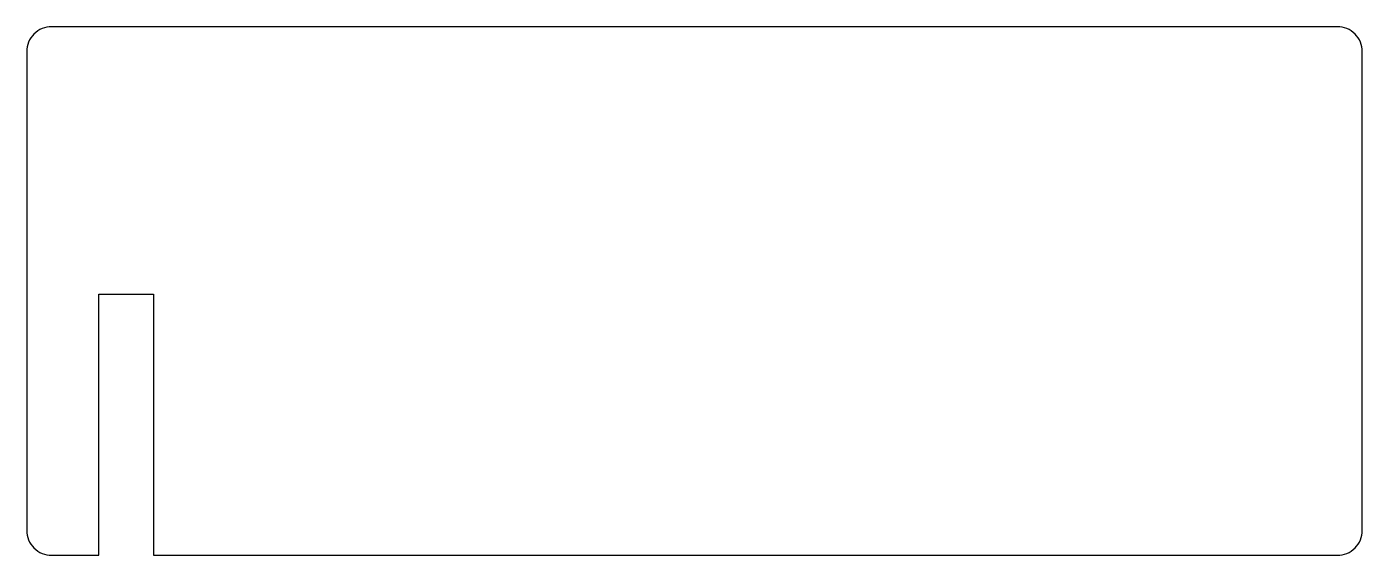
# Model space of a CAD drawing. Header units: millimetres. Extents: x -269 to 0, y 0 to 106.
import ezdxf

# ---------------------------------------------------------------- set-up
doc = ezdxf.new("R2010")
doc.units = ezdxf.units.MM
doc.layers.get('0').update_dxf_attribs({"linetype": 'CONTINUOUS'})

msp = doc.modelspace()

# ---------------------------------------------------------------- linework, layer by layer
msp.add_lwpolyline([(-263.6, 106.25, 0.414214), (-268.6, 101.25), (-268.6, 5, 0.414214), (-263.6, 0), (-254.1, 0), (-254.1, 52.5), (-243.1, 52.5), (-243.1, 0), (-5, 0, 0.414214), (0, 5), (0, 101.25, 0.414214), (-5, 106.25)], format="xyb", close=True)

doc.saveas('drawing.dxf')
